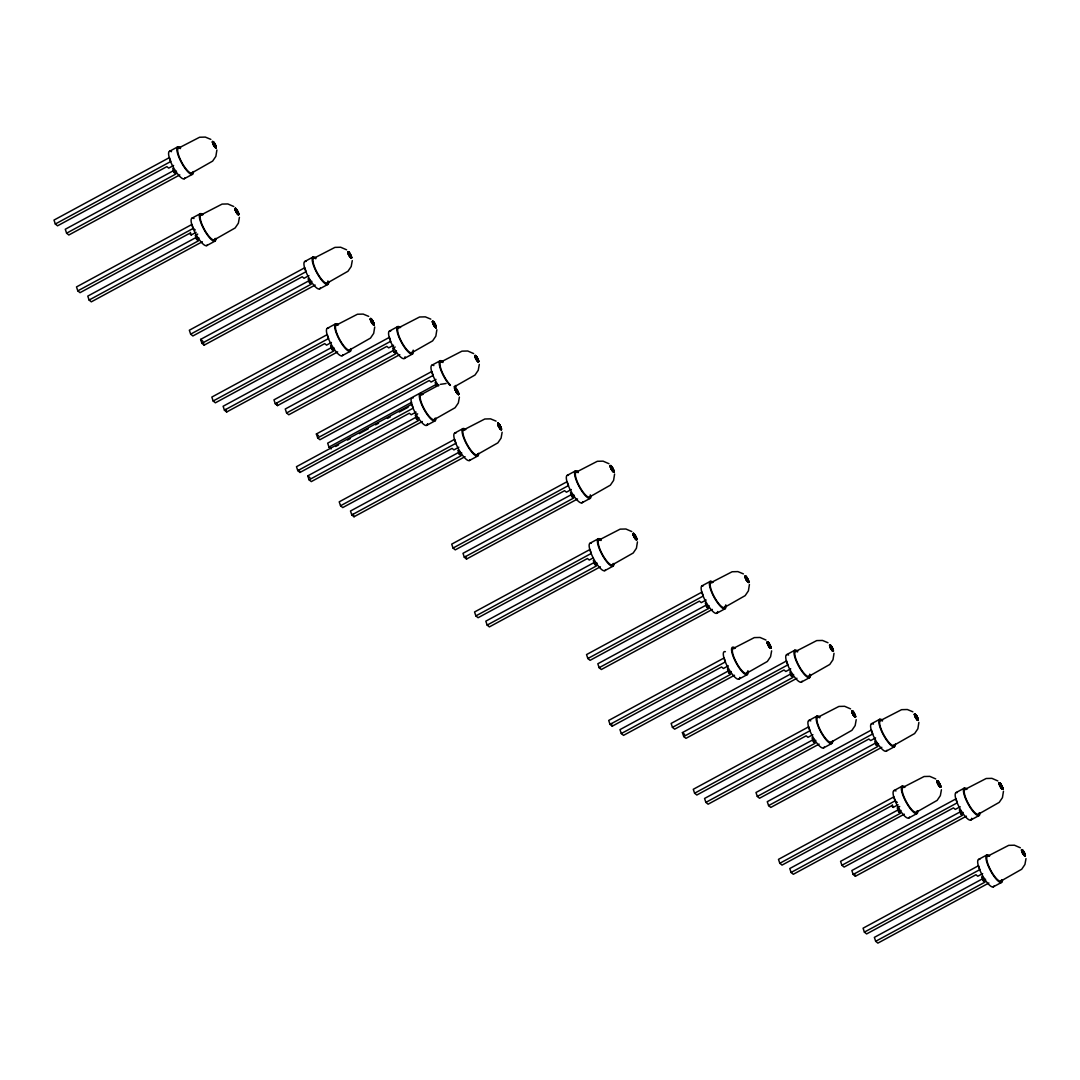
<?xml version="1.0" encoding="UTF-8"?>
<svg xmlns="http://www.w3.org/2000/svg" width="1080" height="1080" viewBox="0 0 1080 1080"><rect width="100%" height="100%" fill="white"/><g stroke="black" fill="none" stroke-linecap="round" stroke-linejoin="round"><path stroke-width="1.5" d="M214.907 147.218L214.663 143.613L212.571 141.561L213.435 145.017L216.068 147.96L214.353 142.844M237.398 214.07L237.168 210.465L235.076 208.413L235.926 211.869L238.572 214.799L236.844 209.696M350.244 257.364L350.001 253.76L347.909 251.708L348.759 255.163L351.405 258.107L349.69 252.99M372.735 324.216L372.506 320.612L370.413 318.56L371.264 322.016L373.896 324.945L372.182 319.842M434.876 326.984L434.646 323.365L432.554 321.314L433.404 324.783L436.037 327.713L434.322 322.61M457.38 393.822L456.827 389.462L454.964 388.287L456.125 392.054L458.541 394.565L456.827 389.462M477.279 361.125L476.915 357.345L474.876 355.59L476.037 359.343L478.44 361.854L476.469 356.427M500.108 428.976L499.878 425.358L497.786 423.306L498.636 426.776L501.282 429.705L499.554 424.602M612.617 471.272L612.063 466.898L610.214 465.737L611.375 469.49L613.791 472.014L612.063 466.898M635.458 539.123L634.905 534.749L633.042 533.588L634.203 537.341L636.62 539.851L634.905 534.749M747.441 581.729L747.212 578.124L745.119 576.072L746.199 579.947L748.602 582.457L746.888 577.355M769.608 647.582L769.054 643.207L767.192 642.047L768.352 645.8L770.769 648.311L769.054 643.207M832.032 650.565L831.789 646.961L829.697 644.909L830.547 648.378L833.193 651.308L831.479 646.191M854.186 716.418L853.956 712.814L851.864 710.762L852.943 714.65L855.347 717.161L853.632 712.044M916.893 719.645L916.34 715.271L914.49 714.096L915.651 717.863L918.054 720.374L916.34 715.271M939.398 786.497L939.154 782.879L937.062 780.827L937.913 784.296L940.559 787.226L938.844 782.123M1001.484 788.481L1001.241 784.877L999.149 782.825L999.999 786.28L1002.645 789.224L1000.931 784.107M1023.975 855.333L1023.746 851.729L1021.653 849.677L1022.504 853.133L1025.136 856.062L1023.422 850.959M239.423 217.337L238.37 223.209L235.143 227.961L214.137 239.909M352.269 260.631L351.202 266.517L347.976 271.256L326.97 283.203M459.405 397.089L458.339 402.975L455.112 407.714L434.106 419.661M479.304 364.392L478.251 370.264L475.025 375.017L454.019 386.964A14.107 3.78 61.6 0 0 454.734 386.235M502.132 432.243L501.08 438.115L497.853 442.868L476.847 454.815M771.633 650.849L770.567 656.721L767.34 661.473L746.334 673.421M856.211 719.685L855.158 725.571L851.931 730.31L830.925 742.257M941.423 789.764L940.356 795.636L937.13 800.388L916.124 812.336M1026 858.6L1024.934 864.473L1021.721 869.225L1000.715 881.172M214.65 146.934L214.61 143.208M237.154 213.773L237.101 210.06M349.988 257.081L349.933 253.355M372.492 323.919L372.438 320.207M434.632 326.687L434.579 322.974M457.124 393.538L457.07 389.812M477.036 360.828L476.982 357.115M499.865 428.679L499.811 424.967M612.374 470.988L612.32 467.262M635.202 538.826L635.148 535.113M747.198 581.432L747.144 577.719M769.351 647.285L769.298 643.572M831.776 650.282L831.722 646.556M853.942 716.135L853.889 712.409M916.65 719.348L916.596 715.635M939.141 786.2L939.087 782.487M1001.228 788.198L1001.174 784.472M1023.732 855.036L1023.678 851.324M214.407 146.597L214.853 143.6M215.096 144.005L213.665 145.449M236.898 213.449L237.357 210.451M237.587 210.857L236.156 212.288M349.731 256.743L350.19 253.746M350.433 254.151L348.988 255.582M372.236 323.595L372.681 320.598M372.924 321.003L371.493 322.434M434.376 326.363L434.822 323.352M435.065 323.757L433.634 325.202M456.881 393.201L457.326 390.204M457.569 390.609L456.125 392.054M476.78 360.504L477.225 357.507M477.468 357.912L476.037 359.343M499.608 428.355L500.067 425.345M500.31 425.763L498.865 427.194M612.117 470.651L612.562 467.654M612.806 468.058L611.375 469.49M634.946 538.501L635.405 535.505M635.648 535.91L634.203 537.341M746.942 581.108L747.387 578.111M747.63 578.515L746.199 579.947M769.797 644.369L768.352 645.8M769.109 646.961L769.554 643.964M831.519 649.944L831.978 646.947M832.221 647.352L830.777 648.797M854.375 713.205L852.943 714.65M853.686 715.797L854.132 712.8M917.082 716.432L915.651 717.863M916.394 719.024L916.839 716.013M939.587 783.284L938.142 784.715M938.885 785.876L939.343 782.865M1001.673 785.268L1000.229 786.699M1000.971 787.86L1001.43 784.863M1024.164 852.12L1022.733 853.551M1023.476 854.712L1023.921 851.715M214.15 146.232L214.097 142.519M236.642 213.084L236.601 209.372M349.488 256.379L349.434 252.666M371.979 323.231L371.925 319.518M434.12 325.998L434.065 322.272M456.624 392.85L456.57 389.124M476.523 360.139L476.726 356.751M499.365 427.99L499.311 424.264M611.861 470.286L611.82 466.574M634.702 538.137L634.649 534.425M746.685 580.743L746.631 577.031M768.852 646.596L768.798 642.884M831.276 649.58L831.222 645.867M853.429 715.433L853.376 711.72M916.137 718.659L916.083 714.947M938.642 785.511L938.588 781.785M1000.728 787.496L1000.674 783.783M1023.219 854.348L1023.165 850.635M213.894 145.854L214.785 144.504L213.853 142.222M236.399 212.706L237.276 211.356L236.345 209.075M349.232 256L350.123 254.651L349.178 252.369M371.736 322.853L372.613 321.503L371.682 319.221M433.877 325.607L434.754 324.257L433.823 321.988M476.28 359.748L477.158 358.412L476.226 356.13M456.368 392.459L457.259 391.108L456.327 388.84M499.108 427.599L500 426.249L499.055 423.981M611.618 469.908L612.495 468.558L611.563 466.276M634.446 537.745L635.337 536.409L634.392 534.128M746.442 580.351L747.32 579.015L746.388 576.734M768.596 646.205L769.487 644.868L768.555 642.587M831.02 649.202L831.911 647.851L830.966 645.57M853.187 715.054L854.064 713.704L853.133 711.423M915.894 718.268L916.772 716.931L915.84 714.65M938.385 785.12L939.276 783.77L938.331 781.502M1000.472 787.117L1001.363 785.768L1000.418 783.486M1022.976 853.97L1023.854 852.62L1022.922 850.338M169.493 151.322L177.741 146.853M178.565 148.095L199.611 137.241L205.335 137.093L210.857 139.388M55.323 224.006L170.762 161.514L169.439 157.586L54 220.077L55.323 224.006L57.537 225.815L166.874 166.631L168.723 168.129L173.61 165.483M174.609 170.073L65.273 229.257L66.596 233.185L68.823 234.995L179.82 174.906M172.76 168.561L174.083 172.489L176.526 171.167M66.596 233.185L175.932 174.001L174.083 172.489M191.632 173.056L212.638 161.109L215.865 156.371L216.891 149.972M184.221 178.754L192.456 174.299M191.984 218.174L200.232 213.705M201.056 214.947L222.102 204.093L227.84 203.945L233.766 206.523M193.266 228.366L191.943 224.438L76.491 286.929L77.814 290.858L193.266 228.366L195.291 230.013M77.814 290.858L80.041 292.666L189.365 233.482L191.214 234.981L196.101 232.335M197.708 234.09L195.264 235.413L196.574 239.341L198.423 240.854L89.1 300.038L87.777 296.109L197.1 236.925M196.574 239.341L199.031 238.019M202.325 241.745L91.314 301.847L89.1 300.038M206.712 245.606L214.96 241.137M304.83 261.468L313.065 257M313.889 258.242L334.935 247.388L340.673 247.239L346.599 249.818M190.66 334.152L306.099 271.661L304.776 267.732L189.338 330.224L190.66 334.152L192.875 335.961L302.211 276.777L304.047 278.276L308.947 275.63M315.158 285.053L204.161 345.141L201.933 343.332L200.61 339.404L309.947 280.219M308.097 278.707L309.42 282.636L311.863 281.313M201.933 343.332L311.269 284.148L309.42 282.636M319.545 288.9L327.794 284.445M327.321 328.32L335.57 323.851M336.393 325.094L357.44 314.24L363.177 314.091L368.699 316.373M213.151 401.004L328.59 338.513L327.281 334.584L211.829 397.076L213.151 401.004L215.379 402.813L324.702 343.629L326.551 345.128L331.439 342.482M337.649 351.891L226.651 411.993L224.438 410.184L223.115 406.256L332.438 347.072L330.588 345.56L331.911 349.488L334.355 348.165M224.438 410.184L333.761 351L331.911 349.488M349.475 350.055L370.481 338.108L373.694 333.356L374.72 326.97M342.05 355.752L350.298 351.284M389.462 331.074L397.71 326.619M398.534 327.848L419.58 316.994L425.318 316.859L430.839 319.14M390.299 339.957L389.421 337.338L273.969 399.843L275.292 403.772L390.744 341.267M275.292 403.772L277.519 405.581L386.843 346.383L388.692 347.882L393.579 345.236M395.186 347.004L392.729 348.327L394.052 352.256L395.901 353.754L286.578 412.952L285.255 409.023L393.107 350.622M394.052 352.256L396.509 350.933M399.803 354.659L288.792 414.761L286.578 412.952M411.615 352.823L432.621 340.875L435.848 336.123L436.86 329.724M404.19 358.519L412.439 354.051M431.865 365.229L440.114 360.761M440.937 361.989L461.983 351.149L467.721 351L473.648 353.579M316.373 433.985L431.825 371.48L433.148 375.408L317.696 437.913L316.373 433.985L318.6 435.794M435.983 379.39L431.096 382.037L429.246 380.525L319.923 439.722L317.696 437.913M436.982 383.981L327.659 443.165L328.982 447.093L331.196 448.902M421.038 394.7L438.899 385.074M328.982 447.093L411.71 402.3M335.637 446.499L338.594 444.893M347.476 440.087L350.433 438.48M359.316 433.674L368.199 428.868M375.597 424.858L378.554 423.265M387.437 418.446L390.393 416.853M399.276 412.047L408.159 407.228M297.797 470.624L413.235 408.119L411.912 404.19L296.474 466.695L297.797 470.624L300.01 472.433L409.347 413.235L411.197 414.733L416.084 412.088M417.677 413.856L415.233 415.179L416.556 419.108L418.406 420.606L309.069 479.804L307.746 475.875L415.598 417.474M416.556 419.108L419 417.785M422.294 421.511L311.297 481.599L309.069 479.804M426.681 425.371L434.93 420.903M454.707 433.067L462.942 428.612M463.765 429.84L484.812 419L490.55 418.851L496.071 421.132M340.538 505.764L455.976 443.259L454.653 439.331L339.215 501.836L340.538 505.764L342.752 507.573L452.088 448.376L453.924 449.888L458.825 447.228M465.035 456.651L354.024 516.753L351.81 514.944L350.487 511.015L459.824 451.818L457.974 450.32L459.297 454.248L461.74 452.925M351.81 514.944L461.147 455.746L459.297 454.248M469.422 460.512L477.671 456.044M567.202 475.376L575.451 470.907M576.274 472.149L597.321 461.295L603.058 461.147L608.985 463.725M453.033 548.06L568.485 485.568L567.162 481.639L451.71 544.131L453.033 548.06L455.261 549.869L564.583 490.685L566.433 492.183L571.32 489.537M572.319 494.127L462.996 553.311L464.319 557.24L466.533 559.049L577.543 498.96M570.483 492.615L571.793 496.544L574.25 495.221M464.319 557.24L573.642 498.056L571.793 496.544M589.356 497.111L610.362 485.163L613.589 480.425L614.601 474.026M581.931 502.808L590.18 498.353M590.045 543.226L598.28 538.758M599.103 539.987L620.15 529.146L625.887 528.998L631.813 531.576M475.875 615.911L591.313 553.406L589.99 549.49L474.552 611.982L475.875 615.911L478.089 617.72L587.426 558.522L589.262 560.034L592.933 558.05M595.161 561.978L485.825 621.162L487.148 625.091L489.375 626.9L600.372 566.798M593.312 560.466L594.635 564.394L597.078 563.072M487.148 625.091L596.484 565.907L594.635 564.394M612.185 564.962L633.191 553.014L636.417 548.262L637.443 541.876M604.76 570.659L613.008 566.19M702.027 585.832L710.276 581.364M711.099 582.593L732.146 571.752L737.883 571.604L743.404 573.885M587.858 658.517L703.296 596.012L701.987 592.096L586.535 654.588L587.858 658.517L590.085 660.326L699.408 601.128L701.258 602.64L706.145 599.994M707.144 604.584L597.821 663.768L599.144 667.697L601.358 669.506L712.355 609.404M705.294 603.072L706.617 607L709.061 605.678M599.144 667.697L708.466 608.513L707.589 605.894M724.18 607.568L745.187 595.62L748.4 590.868L749.426 584.483M716.755 613.264L725.004 608.796M733.266 648.446L754.299 637.605L760.037 637.457L765.963 640.035M725.018 660.555L724.14 657.936L608.702 720.441L610.025 724.37L725.463 661.865M610.025 724.37L612.239 726.178L721.575 666.981L723.425 668.493L728.312 665.847M727.826 671.234L619.974 729.621L621.297 733.55L623.525 735.359L734.522 675.257M727.461 668.925L728.784 672.854L731.227 671.531M621.297 733.55L730.634 674.352L728.784 672.854M738.909 679.118L747.158 674.649M786.618 654.669L794.853 650.201M795.677 651.443L816.723 640.589L822.461 640.44L827.982 642.735M672.449 727.366L787.887 664.862L786.564 660.933L671.125 723.438L672.449 727.366L674.663 729.162L783.999 669.978L785.835 671.476L790.736 668.831M796.946 678.254L685.949 738.342L683.721 736.533L682.398 732.605L791.735 673.421M789.885 671.922L791.208 675.851L793.652 674.514M683.721 736.533L793.058 677.349L791.208 675.851M808.758 676.404L829.764 664.457L832.99 659.718L834.016 653.319M801.333 682.101L809.582 677.646M808.772 720.522L817.02 716.053M817.843 717.296L838.89 706.442L844.628 706.293L850.554 708.872M694.602 793.22L810.054 730.715L808.731 726.786L693.279 789.291L694.602 793.22L696.829 795.015L806.153 735.831L808.002 737.329L812.889 734.684M813.888 739.274L704.565 798.458L705.888 802.386L708.102 804.195L819.113 744.107M812.038 737.775L813.362 741.703L815.805 740.367M705.888 802.386L815.211 743.202L813.362 741.703M823.5 747.954L831.749 743.499M871.479 723.749L879.728 719.28M880.551 720.509L901.598 709.668L907.335 709.52L912.857 711.801M757.31 796.433L872.762 733.928L871.439 729.999L755.987 792.504L757.31 796.433L759.537 798.241L868.86 739.044L870.71 740.556L875.597 737.91M876.596 742.487L767.273 801.684L768.596 805.613L770.81 807.422L881.807 747.32M874.746 740.988L876.069 744.917L878.513 743.593M768.596 805.613L877.918 746.415L876.069 744.917M893.633 745.484L914.639 733.536L917.865 728.784L918.878 722.399M886.208 751.18L894.456 746.712M893.984 790.587L902.218 786.132M903.042 787.361L924.089 776.52L929.826 776.372L935.753 778.95M895.253 800.779L893.929 796.851L778.491 859.356L779.814 863.285L895.253 800.779L897.291 802.44M779.814 863.285L782.028 865.093L891.365 805.896L893.201 807.408L898.101 804.749M899.694 806.517L897.251 807.84L898.574 811.769L900.423 813.267L791.087 872.465L789.764 868.536L899.1 809.339M898.574 811.769L901.017 810.446M904.311 814.172L793.314 874.274L791.087 872.465M908.699 818.033L916.947 813.564M956.07 792.585L964.305 788.116M965.129 789.359L986.175 778.505L991.913 778.356L997.839 780.935M841.901 865.269L957.339 802.778L956.016 798.849L840.577 861.341L841.901 865.269L844.115 867.078L953.451 807.894L955.287 809.393L960.188 806.747M961.187 811.337L851.85 870.521L853.173 874.449L855.401 876.258L966.398 816.17M959.337 809.825L960.66 813.753L963.104 812.43M853.173 874.449L962.51 815.265L960.66 813.753M978.21 814.32L999.216 802.373L1002.442 797.634L1003.468 791.235M970.785 820.017L979.034 815.562M978.561 859.437L986.81 854.968M987.633 856.211L1008.679 845.357L1014.417 845.208L1020.343 847.787M864.392 932.121L979.83 869.63L978.521 865.701L863.068 928.192L864.392 932.121L866.619 933.93L975.942 874.746L977.792 876.245L982.678 873.599M988.889 883.008L877.892 943.11L875.678 941.301L874.355 937.373L983.678 878.189L981.828 876.677L983.151 880.605L985.595 879.282M875.678 941.301L985.001 882.117L983.151 880.605M993.29 886.869L1001.538 882.401M213.435 145.017L215.325 144.423M235.926 211.869L237.816 211.275M348.759 255.163L350.663 254.57M371.264 322.016L373.154 321.422M433.404 324.783L435.294 324.175M475.808 358.925L477.698 358.331M455.895 391.635L457.799 391.027M498.636 426.776L500.54 426.182M611.145 469.071L613.035 468.477M633.974 536.922L635.877 536.328M745.97 579.528L747.86 578.934M768.123 645.381L770.027 644.787M830.547 648.378L832.451 647.77M852.714 714.231L854.604 713.624M915.422 717.444L917.312 716.85M937.913 784.296L939.816 783.702M999.999 786.28L1001.903 785.687M1022.504 853.133L1024.393 852.538M440.384 384.358L446.081 383.495M213.219 144.599L215.541 144.855M235.71 211.451L238.032 211.694M348.557 254.745L350.865 254.988M371.048 321.597L373.37 321.84M433.188 324.351L435.51 324.608M475.592 358.506L477.913 358.749M455.693 391.203L458.014 391.46M498.433 426.357L500.742 426.6M610.929 468.652L613.251 468.896M633.771 536.504L636.08 536.746M745.754 579.11L748.076 579.352M767.921 644.963L770.242 645.206M830.345 647.946L832.653 648.202M852.498 713.799L854.82 714.055M915.206 717.026L917.528 717.269M937.71 783.878L940.019 784.121M999.797 785.862L1002.105 786.105M1022.288 852.714L1024.61 852.957M213.03 144.18L215.73 145.274M235.521 211.032L238.221 212.126M348.354 254.327L351.068 255.42M432.999 323.933L435.699 325.026M370.858 321.179L373.558 322.272M475.402 358.074L478.103 359.168M455.49 390.785L458.204 391.878M498.231 425.925L500.945 427.019M610.74 468.234L613.44 469.327M633.569 536.072L636.282 537.179M745.565 578.678L748.264 579.785M830.142 647.528L832.856 648.621M767.718 644.531L770.432 645.624M915.017 716.593L917.716 717.687M852.309 713.38L855.009 714.474M999.594 785.443L1002.308 786.537M937.508 783.446L940.221 784.539M1022.099 852.296L1024.799 853.389M212.855 143.762L215.906 145.679M235.346 210.613L238.397 212.531M348.192 253.908L351.23 255.825M432.824 323.528L435.875 325.445M370.683 320.76L373.734 322.677M475.227 357.669L478.278 359.586M455.328 390.366L458.365 392.296M498.069 425.52L501.107 427.437M610.565 467.815L613.615 469.733M633.407 535.667L636.444 537.583M745.389 578.273L748.44 580.19M829.98 647.109L833.018 649.026M767.556 644.125L770.593 646.043M914.841 716.189L917.892 718.106M852.134 712.962L855.185 714.879M999.432 785.025L1002.47 786.942M937.346 783.041L940.383 784.958M1021.923 851.877L1024.974 853.794M212.706 143.37L216.041 146.084M348.044 253.517L351.378 256.23M235.21 210.222L238.545 212.935M432.689 323.123L436.023 325.836M475.092 357.277L478.413 359.978M370.548 320.369L373.869 323.082M455.18 389.975L458.514 392.688M610.43 467.424L613.764 470.138M497.921 425.115L501.255 427.829M745.254 577.881L748.575 580.581M633.258 535.275L636.593 537.975M829.832 646.718L833.166 649.431M767.408 643.734L770.742 646.434M914.706 715.784L918.027 718.497M851.999 712.571L855.333 715.284M999.284 784.634L1002.618 787.347M937.197 782.636L940.532 785.349M1021.788 851.486L1025.109 854.199M212.598 142.992L216.162 146.448M347.936 253.138L351.486 256.594M432.567 322.758L436.131 326.214M235.089 209.844L238.653 213.3M474.971 356.9L478.535 360.356M370.427 319.99L373.99 323.447M610.308 467.046L613.872 470.502M455.072 389.596L458.636 393.066M497.799 424.751L501.363 428.207M745.133 577.503L748.697 580.959M829.724 646.34L833.274 649.796M633.15 534.897L636.714 538.353M914.585 715.419L918.149 718.875M767.3 643.356L770.864 646.812M999.176 784.255L1002.726 787.712M851.877 712.192L855.441 715.649M937.089 782.271L940.639 785.727M1021.667 851.108L1025.23 854.564M212.504 142.655L216.243 146.799M347.841 252.801L351.581 256.946M432.486 322.407L436.212 326.551M474.889 356.549L478.615 360.707M610.227 466.709L613.953 470.853M235.008 209.507L238.734 213.651M745.052 577.152L748.778 581.31M370.346 319.653L374.072 323.798M829.629 646.002L833.368 650.147M454.977 389.259L458.717 393.404M914.504 715.068L918.23 719.213M497.718 424.4L501.458 428.544M999.081 783.918L1002.821 788.062M633.056 534.546L636.795 538.704M767.205 643.005L770.945 647.163M851.796 711.855L855.522 716M936.995 781.92L940.734 786.065M1021.586 850.77L1025.312 854.914M212.463 142.344L216.297 147.109M347.787 252.491L351.635 257.256M432.432 322.097L436.266 326.862M474.836 356.252L478.67 361.004M610.173 466.398L614.007 471.163M744.998 576.855L748.832 581.607M829.575 645.692L833.423 650.457M914.45 714.758L918.284 719.523M999.027 783.608L1002.875 788.373M234.954 209.196L238.788 213.962M370.292 319.343L374.126 324.108M454.923 388.949L458.771 393.714M497.664 424.089L501.512 428.855M633.002 534.249L636.849 539.001M767.151 642.708L770.999 647.46M851.742 711.545L855.576 716.31M936.941 781.61L940.788 786.375M1021.532 850.46L1025.366 855.225M706.617 607L708.466 608.513M200.61 339.404L202.838 341.213M682.398 732.605L684.625 734.413M307.746 475.875L309.974 477.684M999.014 783.338L1002.888 788.63M914.423 714.501L918.311 719.793M829.562 645.422L833.436 650.727M744.971 576.585L748.859 581.877M610.16 466.128L614.034 471.42M1021.505 850.19L1025.392 855.482M474.808 355.982L478.697 361.274M432.405 321.827L436.293 327.132M936.927 781.353L940.802 786.645M347.774 252.221L351.648 257.512M851.715 711.275L855.603 716.58M767.138 642.438L771.012 647.73M212.436 142.074L216.31 147.366M632.988 533.979L636.863 539.271M497.651 423.833L501.525 429.125M454.91 388.679L458.784 393.984M370.264 319.072L374.152 324.365M234.941 208.926L238.815 214.218M999.027 783.122L1002.875 788.859M914.436 714.272L918.297 720.023M829.575 645.206L833.423 650.943M1021.518 849.96L1025.379 855.711M744.984 576.356L748.845 582.106M936.941 781.124L940.788 786.861M610.173 465.912L614.02 471.65M851.729 711.059L855.59 716.796M767.151 642.208L770.999 647.96M474.822 355.752L478.683 361.503M432.419 321.611L436.28 327.348M633.002 533.75L636.849 539.5M347.787 252.005L351.635 257.742M497.664 423.603L501.512 429.34M212.45 141.858L216.297 147.596M454.923 388.463L458.771 394.2M370.278 318.843L374.139 324.594M234.954 208.71L238.802 214.448M999.067 782.946L1002.834 789.035M914.49 714.096L918.243 720.185M1021.572 849.798L1025.325 855.887M829.615 645.03L833.382 651.119M936.981 780.948L940.748 787.037M851.783 710.883L855.536 716.972M610.214 465.737L613.967 471.825M767.192 642.047L770.958 648.121M474.876 355.59L478.629 361.665M633.042 533.588L636.808 539.663M432.473 321.435L436.226 327.524M347.827 251.829L351.594 257.918M497.705 423.428L501.471 429.516M454.964 388.287L458.73 394.376M212.49 141.683L216.257 147.771M234.995 208.535L238.748 214.623M999.149 782.825L1002.753 789.156M915.381 714.204L917.919 720.387L914.571 713.975L918.162 720.306M1021.653 849.677L1022.841 851.081M829.697 644.909L833.301 651.24M937.062 780.827L940.667 787.158L937.872 781.043M851.864 710.762L855.468 717.093M432.554 321.314L436.158 327.645M497.786 423.306L501.39 429.638L498.596 423.522M347.909 251.708L351.513 258.039M212.571 141.561L216.175 147.893M235.076 208.413L238.68 214.745L235.669 208.481M999.257 782.757L1000.404 784.188M1021.761 849.609L1025.244 856.008M829.804 644.841L830.952 646.272M745.227 576.005L748.791 582.269L745.713 576.126M851.972 710.694L855.347 717.161M432.662 321.246L436.037 327.713M497.894 423.238L501.147 429.719M348.017 251.64L351.405 258.107M212.679 141.494L216.068 147.96L213.381 141.777M999.392 782.743L1002.645 789.224M1021.896 849.596L1025.136 856.062M914.814 713.907L915.894 715.351M829.94 644.827L833.193 651.308L830.507 645.125M852.107 710.68L855.212 717.174M745.362 575.991L748.602 582.457M767.515 641.844L770.877 648.243M610.538 465.534L613.899 471.947M633.366 533.385L636.727 539.784L633.933 533.682M475.2 355.388L478.562 361.787M432.796 321.233L435.901 327.726M498.029 423.238L500.971 429.678M455.288 388.085L458.649 394.497M348.151 251.626L351.27 258.107M212.828 141.48L215.771 147.919M999.567 782.784L1002.51 789.224M1022.058 849.636L1025.001 856.076M914.976 713.948L917.757 720.347M937.481 780.8L940.424 787.239M830.115 644.868L832.883 651.267M852.269 710.721L855.05 717.12M745.524 576.032L748.467 582.471M767.691 641.885L770.769 648.311M610.7 465.575L613.791 472.014M633.542 533.426L636.485 539.865M475.362 355.428L478.44 361.854M432.959 321.287L435.74 327.685M498.19 423.279L500.783 429.57M455.463 388.139L458.541 394.565M348.327 251.667L351.095 258.066M370.818 318.519L374.085 324.769M212.99 141.52L215.582 147.825M235.481 208.373L238.424 214.812M999.756 782.892L1002.335 789.183M1022.247 849.744L1024.839 856.035M915.165 714.042L917.568 720.239M937.67 780.894L940.248 787.199M830.304 644.976L832.693 651.173M852.458 710.829L854.861 717.026M767.88 641.979L770.634 648.324M610.889 465.683L613.643 472.014M633.731 533.52L636.309 539.825M475.551 355.523L478.305 361.868M433.148 321.381L435.55 327.578M498.38 423.374L500.58 429.421M455.652 388.233L458.406 394.578M348.516 251.775L350.906 257.972M371.007 318.627L374.004 324.891M213.179 141.629L215.366 147.677M999.959 783.041L1002.146 789.089M1022.45 849.893L1024.65 855.941M852.674 710.977L854.658 716.877M745.929 576.288L748.305 582.431M768.083 642.141L770.472 648.284M611.105 465.831L613.481 471.974M475.767 355.685L478.143 361.827M433.364 321.529L435.348 327.429M455.855 388.382L458.244 394.524M348.719 251.924L350.703 257.823M371.223 318.776L373.761 324.959M235.886 208.629L238.262 214.772M1000.188 783.243L1001.943 788.94M1022.679 850.095L1024.434 855.792M915.597 714.393L917.365 720.09M938.101 781.245L940.059 787.091M830.736 645.327L832.491 651.024M852.889 711.18L854.428 716.675M746.145 576.49L748.116 582.336M768.312 642.344L770.283 648.189M611.321 466.034L613.292 471.879M634.163 533.885L636.134 539.73M475.983 355.887L477.954 361.733M498.825 423.725L500.351 429.219M433.58 321.732L435.119 327.226M456.084 388.584L458.055 394.43M348.948 252.126L350.474 257.621M371.439 318.978L373.599 324.918M213.611 141.98L215.136 147.474M236.101 208.832L238.073 214.677M1000.647 784.255L1001.714 788.738M1023.152 851.108L1024.218 855.59M916.07 715.419L917.136 719.888M831.195 646.34L832.262 650.822M892.323 804.789L893.201 807.408M854.51 873.639L855.401 876.258M611.361 723.56L612.239 726.178M435.132 382.469L436.455 386.397M465.656 556.43L466.533 559.049M353.147 514.134L354.024 516.753M276.629 402.962L277.519 405.581M299.133 469.814L300.01 472.433M190.337 232.362L191.214 234.981M203.269 342.522L204.161 345.141M225.774 409.374L226.651 411.993M373.896 324.945L370.656 318.478L373.41 324.824M939.857 786.942C937.98 780.557 936.293 776.885 939.627 786.74M770.067 648.027C768.055 641.668 766.341 637.97 769.838 647.825M747.9 582.174C746.118 576.005 743.972 572.4 747.684 581.971M635.918 539.568C633.893 533.21 632.192 529.511 635.688 539.365M613.089 471.731C611.132 465.372 609.336 461.673 612.86 471.528M477.752 361.57C478.305 358.398 472.635 352.323 477.158 358.412L477.522 361.368M457.839 394.281C455.895 387.923 454.086 384.224 457.61 394.079M373.194 324.675C371.223 318.425 369.293 314.712 372.978 324.473M237.87 214.529C235.994 208.143 234.306 204.458 237.641 214.326M207.441 244.674A15.566 4.158 61.6 0 1 195.116 232.781A15.566 4.158 61.6 0 1 193.995 218.525M215.851 238.41A15.566 4.158 61.6 0 1 203.837 229.216A15.566 4.158 61.6 0 1 203.107 214.65M215.042 238.518A14.107 3.78 61.6 0 1 204.376 229.392A14.107 3.78 61.6 0 1 202.23 215.069M739.8 677.389A15.566 4.158 61.6 0 1 728.285 668.088A15.566 4.158 61.6 0 1 725.409 651.686M747.927 670.721A15.566 4.158 61.6 0 1 742.338 671.909A15.566 4.158 61.6 0 1 732.335 654.008A15.566 4.158 61.6 0 1 735.304 648.162M747.239 672.03A14.107 3.78 61.6 0 1 736.574 662.904A14.107 3.78 61.6 0 1 734.427 648.581M971.663 818.289A15.566 4.158 61.6 0 1 960.147 808.988A15.566 4.158 61.6 0 1 957.285 792.585M979.925 812.822A15.566 4.158 61.6 0 1 967.91 803.628A15.566 4.158 61.6 0 1 967.181 789.062M979.115 812.929A14.107 3.78 61.6 0 1 968.45 803.803A14.107 3.78 61.6 0 1 966.303 789.48M405.068 356.778A15.566 4.158 61.6 0 1 393.552 347.49A15.566 4.158 61.6 0 1 390.69 331.088M413.208 350.123A15.566 4.158 61.6 0 1 407.619 351.297A15.566 4.158 61.6 0 1 397.602 333.41A15.566 4.158 61.6 0 1 400.586 327.55M412.519 351.419A14.107 3.78 61.6 0 1 402.3 343.116A14.107 3.78 61.6 0 1 399.074 327.807M802.062 681.17A15.566 4.158 61.6 0 1 789.737 669.276A15.566 4.158 61.6 0 1 788.616 655.034M810.473 674.906A15.566 4.158 61.6 0 1 798.458 665.712A15.566 4.158 61.6 0 1 797.729 651.145M809.716 674.163A14.107 3.78 61.6 0 1 798.998 665.901A14.107 3.78 61.6 0 1 797.58 651.942M427.572 423.63A15.566 4.158 61.6 0 1 416.057 414.329A15.566 4.158 61.6 0 1 413.195 397.926M435.834 418.163A15.566 4.158 61.6 0 1 423.806 408.983A15.566 4.158 61.6 0 1 423.077 394.402M435.011 418.271A14.107 3.78 61.6 0 1 424.346 409.158A14.107 3.78 61.6 0 1 422.199 394.821M909.428 817.101A15.566 4.158 61.6 0 1 897.102 805.208A15.566 4.158 61.6 0 1 895.982 790.952M917.838 810.824A15.566 4.158 61.6 0 1 905.823 801.644A15.566 4.158 61.6 0 1 905.094 787.064M917.028 810.932A14.107 3.78 61.6 0 1 906.363 801.819A14.107 3.78 61.6 0 1 904.216 787.482M582.66 501.876A15.566 4.158 61.6 0 1 570.807 490.887A15.566 4.158 61.6 0 1 568.431 475.376M591.071 495.612A15.566 4.158 61.6 0 1 579.056 486.419A15.566 4.158 61.6 0 1 578.327 471.852M590.072 496.382A14.107 3.78 61.6 0 1 578.731 484.961A14.107 3.78 61.6 0 1 578.178 472.649M590.301 494.856A14.107 3.78 61.6 0 1 590.261 495.72M184.937 177.822A15.566 4.158 61.6 0 1 172.611 165.929A15.566 4.158 61.6 0 1 171.491 151.673M193.361 171.558A15.566 4.158 61.6 0 1 181.332 162.364A15.566 4.158 61.6 0 1 180.603 147.798M192.362 172.328A14.107 3.78 61.6 0 1 181.022 160.906A14.107 3.78 61.6 0 1 180.454 148.595M438.575 385.844A15.566 4.158 61.6 0 1 431.365 370.507A15.566 4.158 61.6 0 1 433.863 365.58M455.733 385.465A15.566 4.158 61.6 0 1 454.288 388.314M450.023 385.452A15.566 4.158 61.6 0 1 440.006 367.551A15.566 4.158 61.6 0 1 442.976 361.706M450.441 385.088A14.107 3.78 61.6 0 1 441.032 369.238A14.107 3.78 61.6 0 1 442.841 362.502M320.274 287.969A15.566 4.158 61.6 0 1 308.421 276.979A15.566 4.158 61.6 0 1 306.045 261.468M328.685 281.704A15.566 4.158 61.6 0 1 316.67 272.511A15.566 4.158 61.6 0 1 315.941 257.945M327.929 280.949A14.107 3.78 61.6 0 1 317.209 272.687A14.107 3.78 61.6 0 1 315.792 258.741M342.765 354.82A15.566 4.158 61.6 0 1 330.925 343.832A15.566 4.158 61.6 0 1 328.55 328.32M351.189 348.557A15.566 4.158 61.6 0 1 339.161 339.363A15.566 4.158 61.6 0 1 338.432 324.797M350.19 349.326A14.107 3.78 61.6 0 1 339.269 338.728A14.107 3.78 61.6 0 1 337.568 325.215M994.005 885.938A15.566 4.158 61.6 0 1 982.166 874.949A15.566 4.158 61.6 0 1 979.79 859.437M1002.429 879.674A15.566 4.158 61.6 0 1 990.401 870.48A15.566 4.158 61.6 0 1 989.672 855.913M1001.606 879.782A14.107 3.78 61.6 0 1 990.941 870.655A14.107 3.78 61.6 0 1 988.808 856.332M824.216 747.023A15.566 4.158 61.6 0 1 811.904 735.129A15.566 4.158 61.6 0 1 810.77 720.887M832.639 740.759A15.566 4.158 61.6 0 1 820.625 731.565A15.566 4.158 61.6 0 1 819.882 716.999M831.64 741.542A14.107 3.78 61.6 0 1 820.301 730.121A14.107 3.78 61.6 0 1 819.747 717.795M470.151 459.581A15.566 4.158 61.6 0 1 458.298 448.578A15.566 4.158 61.6 0 1 455.922 433.08M478.562 453.303A15.566 4.158 61.6 0 1 466.546 444.123A15.566 4.158 61.6 0 1 465.818 429.543M477.576 454.086A14.107 3.78 61.6 0 1 466.655 443.489A14.107 3.78 61.6 0 1 464.94 429.962M717.633 611.537A15.566 4.158 61.6 0 1 706.117 602.235A15.566 4.158 61.6 0 1 703.255 585.832M725.774 604.868A15.566 4.158 61.6 0 1 720.185 606.056A15.566 4.158 61.6 0 1 710.168 588.155A15.566 4.158 61.6 0 1 713.138 582.309M725.072 606.177A14.107 3.78 61.6 0 1 714.407 597.051A14.107 3.78 61.6 0 1 712.274 582.727M605.489 569.727A15.566 4.158 61.6 0 1 593.636 558.738A15.566 4.158 61.6 0 1 591.26 543.226M613.899 563.463A15.566 4.158 61.6 0 1 601.884 554.269A15.566 4.158 61.6 0 1 601.155 539.703M613.089 563.571A14.107 3.78 61.6 0 1 601.992 553.635A14.107 3.78 61.6 0 1 601.007 540.5M886.923 750.249A15.566 4.158 61.6 0 1 874.611 738.356A15.566 4.158 61.6 0 1 873.477 724.1M895.347 743.985A15.566 4.158 61.6 0 1 883.332 734.792A15.566 4.158 61.6 0 1 882.59 720.225M894.348 744.755A14.107 3.78 61.6 0 1 883.008 733.334A14.107 3.78 61.6 0 1 882.455 721.022"/></g></svg>
